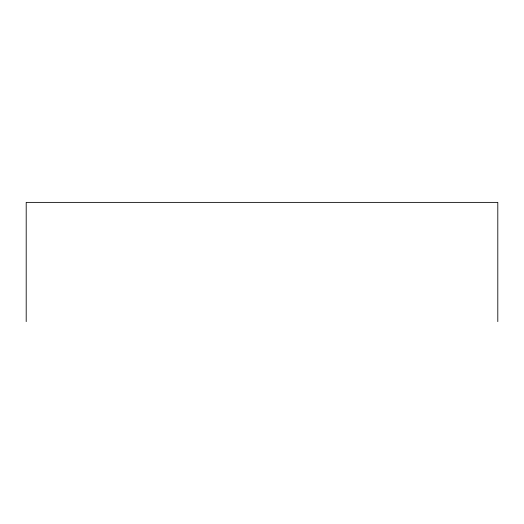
<?xml version="1.0" encoding="UTF-8"?>
<svg xmlns="http://www.w3.org/2000/svg" width="524" height="524" viewBox="0 0 524 524"><rect width="100%" height="100%" fill="white"/><g stroke="black" fill="none" stroke-linecap="round" stroke-linejoin="round"><path stroke-width="0.79" d="M497.8 321.618L497.8 202.382L26.2 202.382L26.2 321.618"/></g></svg>
